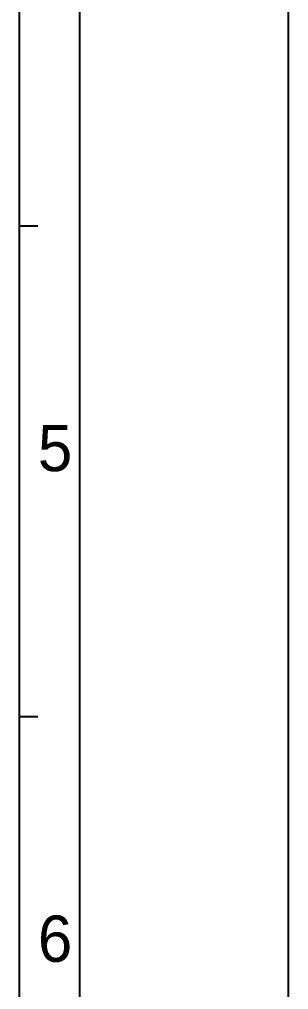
# Model space of a CAD drawing. Header units: millimetres. Extents: x 0 to 594, y 0 to 420.
# Drawn here: x 564.9 to 594, y 104.8 to 209.6 of the extents above; entities that cross this region are included whole.
import ezdxf

# ---------------------------------------------------------------- set-up
doc = ezdxf.new("R2010")
doc.units = ezdxf.units.MM
doc.header["$LTSCALE"] = 32.67
doc.layers.get('0').update_dxf_attribs({"linetype": 'CONTINUOUS'})
doc.styles.add('TEXTSTYLE_2', font='txt')

msp = doc.modelspace()

# ---------------------------------------------------------------- linework, layer by layer
at = {"color": 7, "linetype": 'CONTINUOUS'}
for p, q in [((594, 0), (594, 420)), ((571.42, 405.31), (571.42, 20.31)), ((564.92, 28.31), (564.92, 397.31)), ((564.92, 187.31), (566.92, 187.31)), ((564.92, 134.31), (566.92, 134.31))]:
    msp.add_line(p, q, dxfattribs=at)

# ---------------------------------------------------------------- texts
at = {"color": 7, "linetype": 'CONTINUOUS', "char_height": 5, "width": 5, "attachment_point": 1, "line_spacing_factor": 0.9, "style": 'TEXTSTYLE_2'}
for s, insert in [('5', (566.92, 165.81)), ('6', (566.92, 112.81))]:
    msp.add_mtext(s, dxfattribs=dict(at, insert=insert))

doc.saveas('drawing.dxf')
